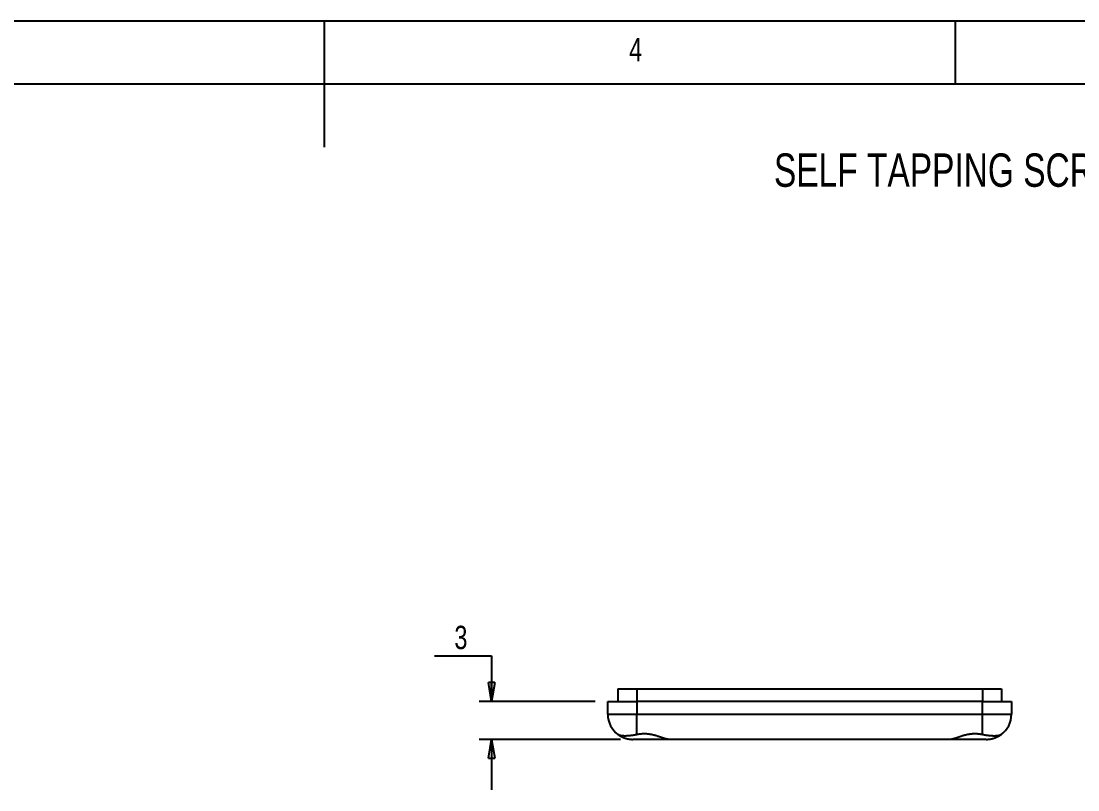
# Model space of a CAD drawing. Extents: x 5 to 292, y 5 to 205.
# Drawn here: x 124.5 to 208.2, y 144.1 to 205 of the extents above; entities that cross this region are included whole.
import ezdxf

# ---------------------------------------------------------------- set-up
doc = ezdxf.new("R2010")
doc.units = 0
doc.layers.get('0').update_dxf_attribs({"linetype": 'CONTINUOUS'})
doc.styles.add('SLDTEXTSTYLE0', font='TXT', dxfattribs={"width": 0.75})
doc.dimstyles.get("Standard").update_dxf_attribs({"dimtxt": 2.5, "dimasz": 2.5, "dimexe": 1.25, "dimexo": 0.625, "dimtad": 1, "dimcen": 2.5, "dimazin": 3, "dimtfac": 1, "dimtmove": 0, "dimatfit": 3})

# ---------------------------------------------------------------- blocks, each defined once
blk = doc.blocks.new('_CLOSED')
at = {"color": 0, "linetype": 'BYBLOCK'}
for p, q in [((-1, 0.166667), (0, 0)), ((-1, 0.166667), (-1, -0.166667)), ((0, 0), (-1, -0.166667)), ((0, 0), (-1, 0))]:
    blk.add_line(p, q, dxfattribs=at)
blk = doc.blocks.new('*D24')
at = {"color": 7, "linetype": 'CONTINUOUS'}
for p, q in [((157.232, 154.677), (161.773, 154.677)), ((161.773, 154.677), (161.773, 151.055)), ((169.975, 151.055), (160.773, 151.055)), ((171.975, 148.055), (160.773, 148.055)), ((161.773, 148.055), (161.773, 144.055))]:
    blk.add_line(p, q, dxfattribs=at)
at = {"color": 7, "linetype": 'CONTINUOUS', "xscale": 1.5, "yscale": 1.5}
for p, rotation in [((161.773, 151.055, -22.9), 270.000000000006), ((161.773, 148.055, -22.9), 90.00000000000597)]:
    blk.add_blockref('_CLOSED', p, dxfattribs=dict(at, rotation=rotation))
at = {"color": 7, "linetype": 'CONTINUOUS', "style": 'SLDTEXTSTYLE0', "width": 0.75}
blk.add_text('3', height=1.852, dxfattribs=at).set_placement((158.819, 155.213))
blk = doc.blocks.new('SW_NOTE_6')
at = {"color": 0, "linetype": 'CONTINUOUS', "style": 'SLDTEXTSTYLE0', "width": 0.75}
blk.add_text('SELF TAPPING SCREW', height=2.64583, dxfattribs=at).set_placement((-35.344, -0.998))

msp = doc.modelspace()

# ---------------------------------------------------------------- linework, layer by layer
at = {"color": 7, "linetype": 'CONTINUOUS'}
for p, q in [((292, 205), (5, 205)), ((148.5, 205), (148.5, 195)), ((198.5, 205), (198.5, 200)), ((287, 200), (10, 200)), ((171.775, 152.055), (171.775, 151.055)), ((171.775, 152.055), (173.275, 152.055)), ((173.275, 152.055), (173.275, 151.055)), ((173.275, 152.055), (200.675, 152.055)), ((200.675, 152.055), (200.675, 151.055)), ((200.675, 152.055), (202.175, 152.055)), ((202.175, 152.055), (202.175, 151.055)), ((170.975, 150.055), (170.975, 151.055)), ((170.975, 151.055), (173.275, 151.055)), ((173.275, 151.055), (173.275, 150.055)), ((200.675, 151.055), (173.275, 151.055)), ((200.675, 150.055), (200.675, 151.055)), ((200.675, 151.055), (202.975, 151.055)), ((202.975, 151.055), (202.975, 150.055)), ((170.975, 150.055), (173.275, 150.055)), ((173.275, 150.055), (200.675, 150.055)), ((173.275, 148.429), (173.275, 150.055)), ((200.675, 148.429), (200.675, 150.055)), ((200.675, 150.055), (202.975, 150.055)), ((175.828, 148.055), (172.975, 148.055)), ((198.123, 148.055), (175.828, 148.055)), ((200.975, 148.055), (198.123, 148.055))]:
    msp.add_line(p, q, dxfattribs=at)
for points in [[(171.726, 148.493), (171.729, 148.49), (171.732, 148.488), (171.735, 148.485), (171.739, 148.482), (171.742, 148.48), (171.746, 148.477), (171.75, 148.473), (171.755, 148.47), (171.76, 148.466), (171.766, 148.462), (171.772, 148.457), (171.779, 148.452), (171.786, 148.446), (171.795, 148.44), (171.804, 148.434), (171.814, 148.427), (171.825, 148.419), (171.836, 148.411), (171.849, 148.403), (171.862, 148.394), (171.876, 148.384), (171.89, 148.375), (171.905, 148.365), (171.921, 148.355), (171.937, 148.345), (171.954, 148.335), (171.971, 148.325), (171.989, 148.315), (172.007, 148.305), (172.026, 148.294), (172.045, 148.284), (172.065, 148.274), (172.086, 148.264), (172.107, 148.253), (172.128, 148.243), (172.15, 148.233), (172.173, 148.223), (172.196, 148.213), (172.22, 148.203), (172.245, 148.193), (172.269, 148.184), (172.295, 148.174), (172.321, 148.165), (172.347, 148.156), (172.374, 148.147), (172.401, 148.138), (172.429, 148.13), (172.458, 148.122), (172.486, 148.115), (172.516, 148.107), (172.546, 148.101), (172.576, 148.095), (172.608, 148.089), (172.639, 148.084), (172.671, 148.079), (172.704, 148.075), (172.737, 148.072), (172.77, 148.069), (172.804, 148.066), (172.838, 148.063), (172.872, 148.061), (172.907, 148.059), (172.941, 148.057), (172.975, 148.055)], [(173.275, 148.429), (173.247, 148.423), (173.218, 148.417), (173.19, 148.412), (173.162, 148.406), (173.134, 148.401), (173.106, 148.396), (173.078, 148.391), (173.051, 148.387), (173.023, 148.382), (172.996, 148.378), (172.969, 148.374), (172.942, 148.37), (172.915, 148.366), (172.889, 148.363), (172.862, 148.359), (172.836, 148.356), (172.81, 148.353), (172.784, 148.35), (172.758, 148.347), (172.733, 148.344), (172.707, 148.342), (172.682, 148.339), (172.657, 148.337), (172.632, 148.335), (172.608, 148.333), (172.583, 148.332), (172.559, 148.33), (172.536, 148.329), (172.512, 148.328), (172.489, 148.327), (172.466, 148.326), (172.443, 148.325), (172.421, 148.324), (172.399, 148.324), (172.377, 148.324), (172.356, 148.324), (172.335, 148.324), (172.314, 148.324), (172.293, 148.324), (172.273, 148.325), (172.253, 148.326), (172.233, 148.326), (172.214, 148.328), (172.195, 148.329), (172.176, 148.33), (172.158, 148.332), (172.14, 148.333), (172.122, 148.335), (172.105, 148.337), (172.088, 148.339), (172.071, 148.342), (172.055, 148.344), (172.039, 148.347), (172.024, 148.35), (172.009, 148.353), (171.994, 148.356), (171.98, 148.359), (171.966, 148.362), (171.952, 148.366), (171.939, 148.37), (171.926, 148.374), (171.914, 148.378), (171.902, 148.382), (171.89, 148.387), (171.879, 148.391), (171.868, 148.396), (171.857, 148.401), (171.847, 148.406), (171.838, 148.412), (171.828, 148.417), (171.819, 148.423), (171.811, 148.429)], [(175.828, 148.055), (175.813, 148.055), (175.797, 148.056), (175.781, 148.057), (175.764, 148.059), (175.747, 148.061), (175.729, 148.064), (175.711, 148.067), (175.693, 148.07), (175.674, 148.074), (175.654, 148.079), (175.634, 148.083), (175.614, 148.088), (175.593, 148.094), (175.572, 148.1), (175.55, 148.106), (175.528, 148.112), (175.506, 148.119), (175.483, 148.126), (175.46, 148.133), (175.437, 148.14), (175.413, 148.148), (175.389, 148.156), (175.364, 148.164), (175.339, 148.172), (175.314, 148.18), (175.289, 148.189), (175.263, 148.198), (175.237, 148.207), (175.21, 148.216), (175.183, 148.225), (175.156, 148.234), (175.128, 148.243), (175.1, 148.253), (175.072, 148.262), (175.044, 148.271), (175.015, 148.281), (174.986, 148.29), (174.957, 148.299), (174.927, 148.309), (174.897, 148.318), (174.867, 148.327), (174.837, 148.336), (174.806, 148.345), (174.776, 148.354), (174.745, 148.363), (174.713, 148.371), (174.682, 148.38), (174.65, 148.388), (174.618, 148.396), (174.585, 148.404), (174.552, 148.412), (174.52, 148.419), (174.487, 148.426), (174.453, 148.433), (174.42, 148.44), (174.386, 148.446), (174.352, 148.452), (174.318, 148.457), (174.284, 148.463), (174.249, 148.468), (174.215, 148.472), (174.18, 148.476), (174.145, 148.48), (174.111, 148.483), (174.076, 148.486), (174.041, 148.488), (174.005, 148.49), (173.97, 148.492), (173.935, 148.493), (173.899, 148.493), (173.864, 148.493), (173.828, 148.493), (173.793, 148.492), (173.757, 148.491), (173.722, 148.489), (173.687, 148.487), (173.652, 148.484), (173.617, 148.481), (173.582, 148.478), (173.548, 148.474), (173.513, 148.469), (173.479, 148.465), (173.445, 148.46), (173.411, 148.454), (173.377, 148.448), (173.343, 148.442), (173.309, 148.436), (173.275, 148.429)], [(200.675, 148.429), (200.642, 148.436), (200.608, 148.442), (200.574, 148.448), (200.54, 148.454), (200.506, 148.46), (200.472, 148.465), (200.437, 148.469), (200.403, 148.474), (200.368, 148.478), (200.333, 148.481), (200.299, 148.484), (200.264, 148.487), (200.228, 148.489), (200.193, 148.491), (200.158, 148.492), (200.122, 148.493), (200.087, 148.493), (200.051, 148.493), (200.016, 148.493), (199.98, 148.492), (199.945, 148.49), (199.91, 148.488), (199.875, 148.486), (199.84, 148.483), (199.805, 148.48), (199.77, 148.476), (199.735, 148.472), (199.701, 148.468), (199.666, 148.463), (199.632, 148.457), (199.598, 148.452), (199.564, 148.446), (199.531, 148.44), (199.497, 148.433), (199.464, 148.426), (199.431, 148.419), (199.398, 148.412), (199.365, 148.404), (199.333, 148.396), (199.3, 148.388), (199.268, 148.38), (199.237, 148.371), (199.206, 148.363), (199.174, 148.354), (199.144, 148.345), (199.113, 148.336), (199.083, 148.327), (199.053, 148.318), (199.023, 148.308), (198.993, 148.299), (198.964, 148.29), (198.935, 148.28), (198.906, 148.271), (198.878, 148.262), (198.85, 148.252), (198.822, 148.243), (198.794, 148.234), (198.767, 148.225), (198.74, 148.215), (198.714, 148.206), (198.687, 148.198), (198.661, 148.189), (198.636, 148.18), (198.611, 148.172), (198.586, 148.164), (198.561, 148.155), (198.537, 148.148), (198.513, 148.14), (198.49, 148.133), (198.467, 148.125), (198.444, 148.119), (198.422, 148.112), (198.4, 148.106), (198.378, 148.099), (198.357, 148.094), (198.336, 148.088), (198.316, 148.083), (198.296, 148.079), (198.277, 148.074), (198.258, 148.07), (198.239, 148.067), (198.221, 148.064), (198.203, 148.061), (198.186, 148.059), (198.17, 148.057), (198.153, 148.056), (198.138, 148.055), (198.123, 148.055)], [(202.14, 148.429), (202.131, 148.423), (202.123, 148.417), (202.113, 148.412), (202.104, 148.406), (202.093, 148.401), (202.083, 148.396), (202.072, 148.391), (202.061, 148.387), (202.049, 148.382), (202.037, 148.378), (202.025, 148.374), (202.012, 148.37), (201.999, 148.366), (201.986, 148.363), (201.972, 148.359), (201.957, 148.356), (201.943, 148.353), (201.928, 148.35), (201.912, 148.347), (201.896, 148.344), (201.88, 148.342), (201.864, 148.339), (201.847, 148.337), (201.829, 148.335), (201.812, 148.333), (201.794, 148.332), (201.775, 148.33), (201.757, 148.329), (201.738, 148.328), (201.719, 148.327), (201.699, 148.326), (201.679, 148.325), (201.659, 148.324), (201.638, 148.324), (201.617, 148.324), (201.596, 148.324), (201.575, 148.324), (201.553, 148.324), (201.531, 148.324), (201.509, 148.325), (201.486, 148.326), (201.463, 148.326), (201.44, 148.328), (201.416, 148.329), (201.392, 148.33), (201.368, 148.332), (201.344, 148.333), (201.32, 148.335), (201.295, 148.337), (201.27, 148.339), (201.245, 148.342), (201.219, 148.344), (201.194, 148.347), (201.168, 148.35), (201.142, 148.353), (201.116, 148.356), (201.09, 148.359), (201.063, 148.362), (201.037, 148.366), (201.01, 148.37), (200.983, 148.374), (200.956, 148.378), (200.928, 148.382), (200.901, 148.387), (200.873, 148.391), (200.845, 148.396), (200.817, 148.401), (200.789, 148.406), (200.761, 148.412), (200.733, 148.417), (200.704, 148.423), (200.675, 148.429)], [(200.975, 148.055), (201.006, 148.057), (201.036, 148.059), (201.067, 148.061), (201.097, 148.063), (201.128, 148.065), (201.158, 148.068), (201.187, 148.07), (201.217, 148.073), (201.246, 148.076), (201.275, 148.08), (201.304, 148.084), (201.333, 148.088), (201.36, 148.093), (201.388, 148.098), (201.415, 148.103), (201.442, 148.109), (201.468, 148.116), (201.493, 148.122), (201.519, 148.129), (201.544, 148.137), (201.568, 148.144), (201.592, 148.152), (201.616, 148.16), (201.639, 148.168), (201.662, 148.176), (201.684, 148.185), (201.706, 148.193), (201.728, 148.202), (201.749, 148.211), (201.77, 148.22), (201.79, 148.228), (201.81, 148.237), (201.83, 148.247), (201.849, 148.256), (201.868, 148.265), (201.886, 148.274), (201.904, 148.283), (201.921, 148.293), (201.938, 148.302), (201.955, 148.311), (201.971, 148.32), (201.986, 148.329), (202.001, 148.338), (202.016, 148.347), (202.03, 148.355), (202.043, 148.364), (202.056, 148.372), (202.068, 148.38), (202.08, 148.388), (202.092, 148.396), (202.104, 148.403), (202.115, 148.411), (202.125, 148.418), (202.136, 148.426), (202.146, 148.433), (202.156, 148.441), (202.166, 148.448), (202.175, 148.455), (202.184, 148.462), (202.193, 148.468), (202.201, 148.474), (202.208, 148.479), (202.214, 148.484), (202.22, 148.489), (202.224, 148.492), (202.228, 148.495), (202.231, 148.497), (202.232, 148.498), (202.232, 148.499), (202.231, 148.498), (202.228, 148.496), (202.224, 148.493)]]:
    msp.add_lwpolyline(points, dxfattribs=at)
for centre, start, end in [((172.975, 150.055), 180, 234.38815), ((200.975, 150.055), 305.61185, 0)]:
    msp.add_arc(centre, 2, start, end, dxfattribs=at)

# ---------------------------------------------------------------- block references
msp.add_blockref('SW_NOTE_6', (219.493, 192.864), dxfattribs=at)

# ---------------------------------------------------------------- texts
at = {"color": 7, "linetype": 'CONTINUOUS', "style": 'SLDTEXTSTYLE0', "width": 0.75}
msp.add_text('4', height=1.852, dxfattribs=at).set_placement((172.667, 201.816))

# ---------------------------------------------------------------- dimensions: what is measured, and where the dimension line sits
at = {"color": 7, "linetype": 'CONTINUOUS'}
dim = msp.add_linear_dim(base=(161.773, 151.055), p1=(172.975, 148.055), p2=(170.975, 151.055), angle=90, dimstyle='Standard', dxfattribs=at)
dim.commit()
dim.dimension.update_dxf_attribs({"geometry": '*D24', "text_midpoint": (161.773, 156.148), "dimtype": 160})

doc.saveas('drawing.dxf')
